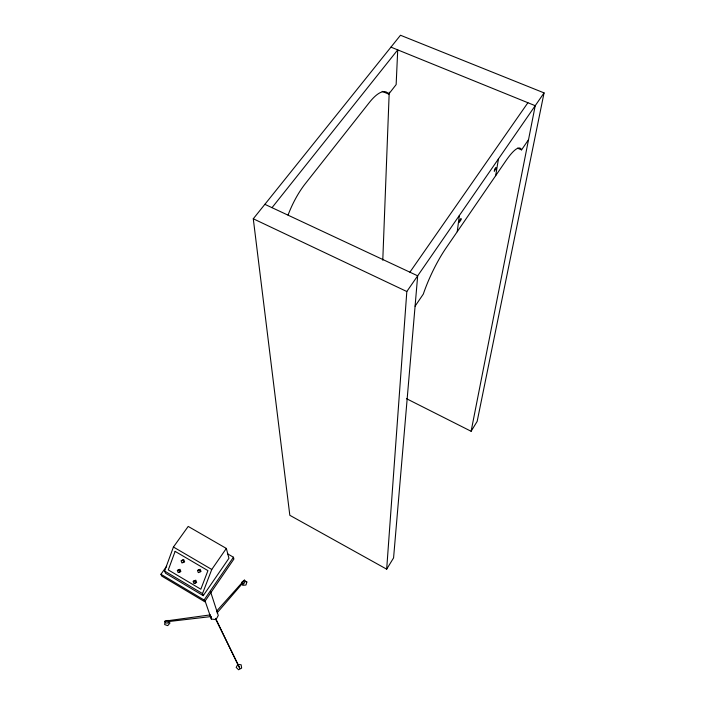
<?xml version="1.0" encoding="UTF-8"?>
<svg xmlns="http://www.w3.org/2000/svg" width="705" height="705" viewBox="0 0 705 705"><rect width="100%" height="100%" fill="white"/><g stroke="black" fill="none" stroke-linecap="round" stroke-linejoin="round"><path stroke-width="1.06" d="M382.78 260.207L389.222 92.161M386.675 569.173L406.82 291.526L544.066 92.893L400.484 35.25L253.28 218.779L289.825 515.302L386.675 569.173L393.575 557.911L417.677 275.822L264.868 204.327M457.245 231.698L459.36 215.492M495.659 175.704L498.461 158.898M406.433 398.651L471.107 431.275L535.218 105.697L390.949 47.129M544.066 92.893L477.162 421.387L471.107 431.275M164.609 571.05L173.43 547.018L188.2 526.423L226.34 548.428L228.94 558.289L203.234 595.654L165.499 573.191L164.609 571.05L202.52 593.584L203.234 595.654M202.52 593.584L211.764 569.473L226.34 548.428M415.086 306.173L423.308 294.1A49.676 11.289 -64.6 0 1 446.053 248.01L505.996 160.634A48.24 10.117 -65.6 0 1 521.577 149.874L528.53 139.678M166.644 566.274L160.934 574.267L161.674 576.02L204.67 601.673L233.901 559.039L233.443 557.232L227.75 553.936M204.67 601.673L204.089 599.999L233.443 557.232M409.905 272.183L527.904 102.727M288.054 215.06A47.773 16.929 -65.9 0 1 305.256 183.758L369.279 102.595A46.468 15.228 -67.4 0 1 388.711 94.109L396.148 84.6L397.726 49.879L272.015 207.667M217.069 612.909L243.102 582.683L243.472 584.163L245.005 581.872L244.529 579.889L216.541 611.217M181.908 560.255L183.776 559.673L184.622 561.85L182.754 562.431M178.153 569.869L180.022 569.305L180.859 571.473L179 572.046M198.281 569.887L200.185 569.305L201.031 571.499M193.919 580.788L195.805 580.224L196.651 582.409L194.765 582.964M168.248 620.391L164.988 621.343L164.67 624.586L167.746 625.635L169.958 623.044L168.812 621.272M210.416 614.875L164.855 621.14L165.701 622.973L168.539 623.017L167.913 621.643L211.024 616.567M204.926 600.519L211.333 619.052L216.03 619.607L218.277 615.43L210.504 591.565M382.163 91.359L388.711 94.109M517.54 148.182L521.577 149.874M253.28 218.779L406.82 291.526M173.43 547.018L211.764 569.473M160.934 574.267L204.089 599.999M215.712 619.131L239.718 668.146L215.598 618.355M210.945 616.346L211.333 619.052M459.854 220.198L459.281 222.251L461.176 219.528L461.026 218.515L459.854 220.198M246.856 581.969L245.983 585.027L242.696 585.3L241.542 582.427L244.106 580.365L246.856 581.969M494.831 169.156L494.223 171.236L496.012 168.654L495.941 167.561L494.831 169.156M175.122 551.38L168.292 569.913L200.828 589.221L207.94 570.627L175.122 551.38M237.779 664.383L236.193 667.441L238.59 669.75L241.656 668.102L241.145 664.789L237.779 664.383M182.947 560.184L181.07 560.766L181.916 562.951L183.793 562.37L182.947 560.184M179.185 569.825L177.325 570.398L178.162 572.575L180.031 572.002L179.185 569.825M199.374 569.834L197.471 570.415L198.316 572.61L200.22 572.028L199.374 569.834M194.985 580.761L193.1 581.334L193.946 583.511L195.831 582.947L194.985 580.761"/></g></svg>
